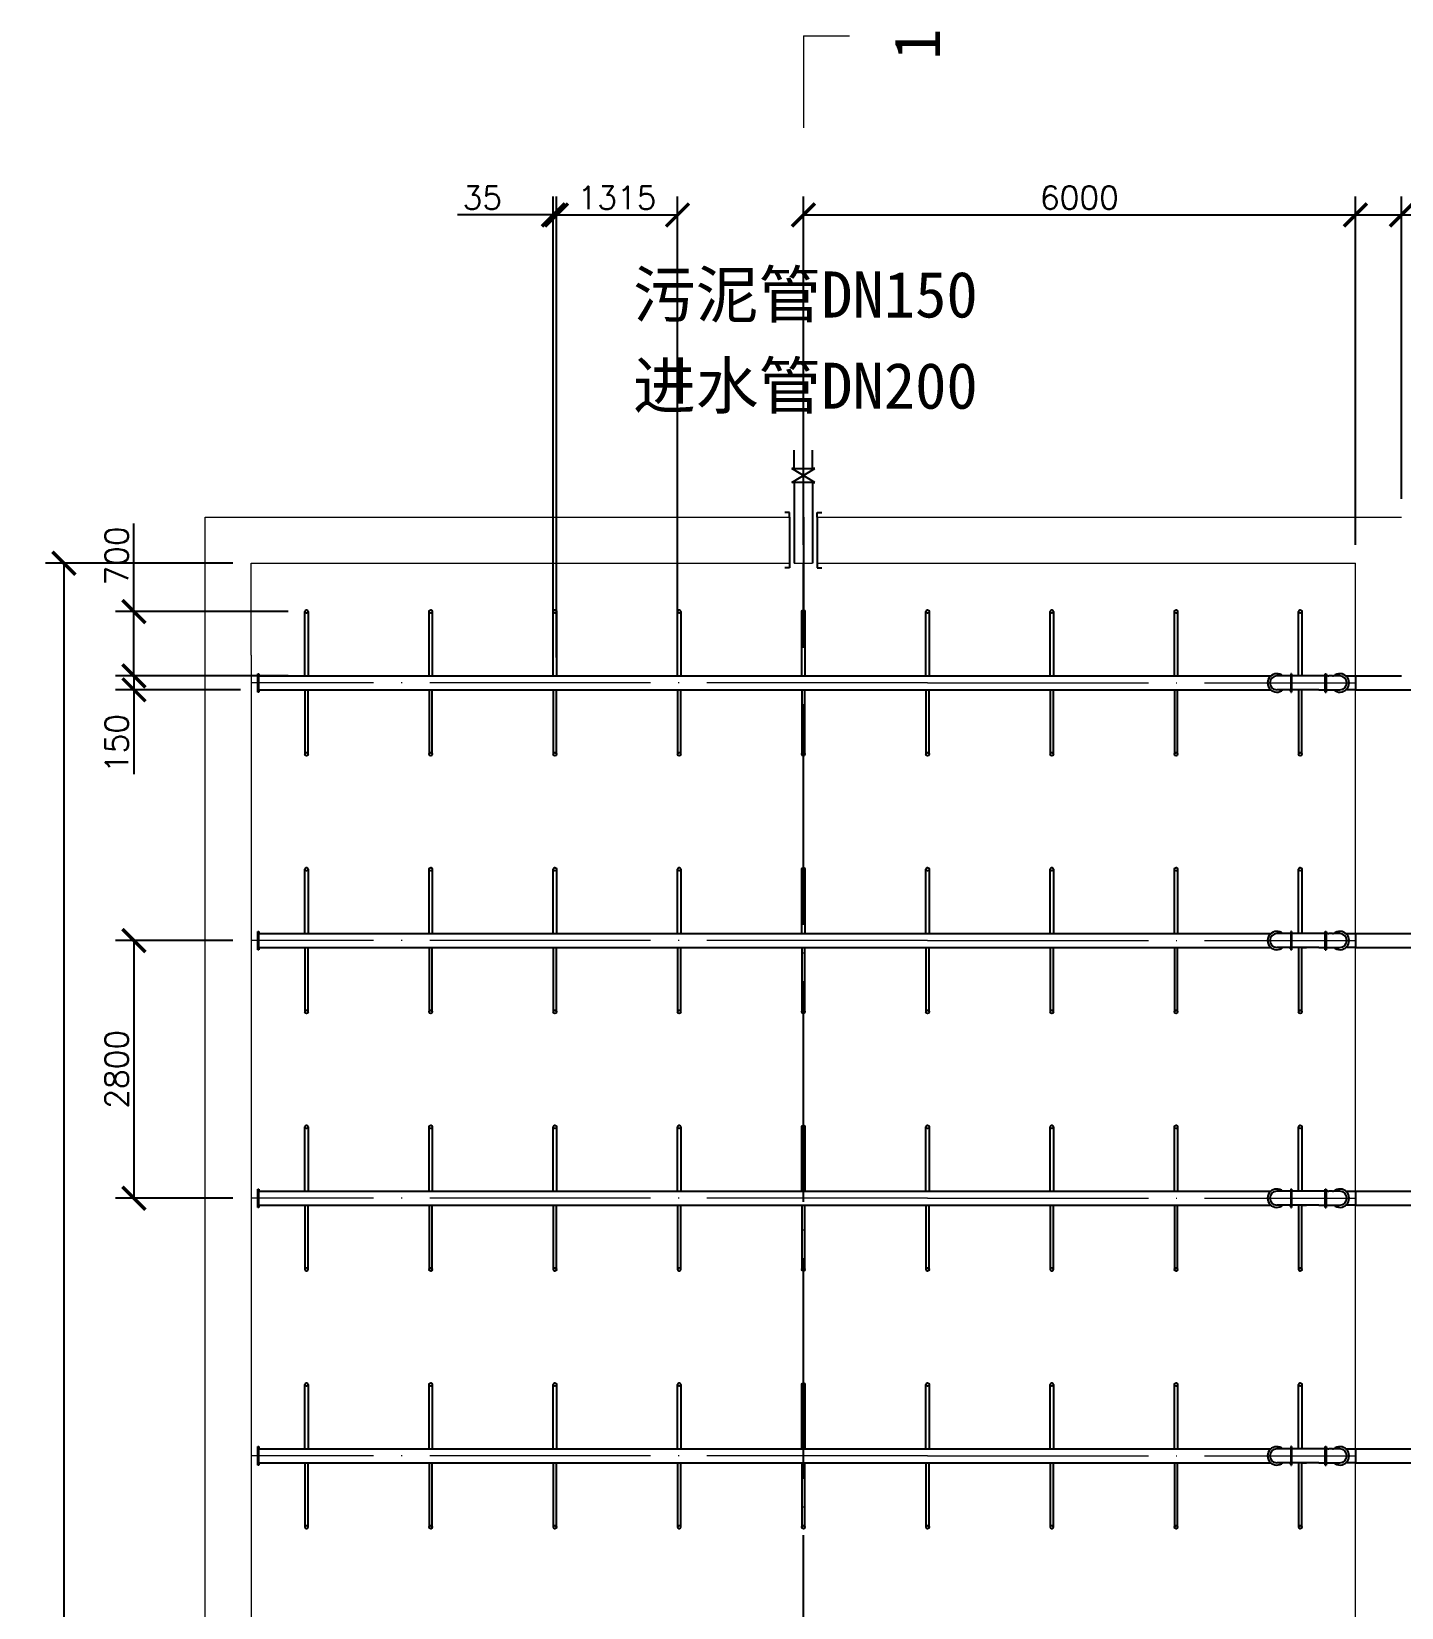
# Model space of a CAD drawing. Header units: millimetres. Extents: x 279 to 2876, y -494 to 1800.
# Drawn here: x 2311 to 2459.9, y 976.7 to 1148 of the extents above; entities that cross this region are included whole.
import ezdxf

# ---------------------------------------------------------------- set-up
doc = ezdxf.new("R2010")
doc.units = ezdxf.units.MM
doc.linetypes.add('ACAD_ISO04W100', pattern=[30, 24, -3, 0, -3])
doc.layers.add('图层1', color=1, linetype='Continuous', lineweight=25, plot=False)
doc.layers.add('图层2', color=5, linetype='Continuous', lineweight=25, plot=False)
doc.layers.add('图层3', color=2, linetype='Continuous')
doc.styles.get("Standard").update_dxf_attribs({"font": 'txt', "bigfont": 'gbcbig.shx'})
doc.dimstyles.new('副本 ISO-25', dxfattribs={"dimtxt": 2.5, "dimasz": 2.5, "dimexe": 2, "dimexo": 2, "dimtad": 1, "dimlfac": 100, "dimtxsty": 'Standard', "dimblk": 'ARCHTICK', "dimcen": 2.5, "dimadec": 0, "dimazin": 0, "dimtfac": 1, "dimtmove": 0, "dimatfit": 3, "dimfxl": 1, "dimarcsym": 0})

# ---------------------------------------------------------------- blocks, each defined once
blk = doc.blocks.new('_ArchTick')
at = {"color": 0, "linetype": 'ByBlock', "const_width": 0.15}
blk.add_lwpolyline([(-0.5, -0.5), (0.5, 0.5)], dxfattribs=at)
blk = doc.blocks.new('*D8')
at = {"layer": '图层3', "color": 0, "lineweight": -2, "transparency": 16777216}
for p, q in [((2394.89, 1092.17), (2394.89, 1130.02)), ((2454.89, 1092.17), (2454.89, 1130.02)), ((2394.89, 1128.02), (2454.89, 1128.02))]:
    blk.add_line(p, q, dxfattribs=at)
at = {"layer": '图层3', "color": 0, "lineweight": -2, "transparency": 16777216, "xscale": 2.5, "yscale": 2.5, "zscale": 2.5, "rotation": 180}
blk.add_blockref('_ArchTick', (2394.89, 1128.02), dxfattribs=at)
at = {"layer": '图层3', "color": 0, "lineweight": -2, "transparency": 16777216, "xscale": 2.5, "yscale": 2.5, "zscale": 2.5}
blk.add_blockref('_ArchTick', (2454.89, 1128.02), dxfattribs=at)
at = {"layer": '图层3', "color": 0, "transparency": 16777216, "insert": (2424.89, 1129.89), "char_height": 2.5, "attachment_point": 5}
blk.add_mtext('6000', dxfattribs=at)
blk = doc.blocks.new('*D9')
at = {"layer": '图层3', "color": 0, "lineweight": -2, "transparency": 16777216}
for p, q in [((2332.89, 1090.17), (2312.53, 1090.17)), ((2314.53, 1090.17), (2314.53, 840.17)), ((2332.89, 840.17), (2312.53, 840.17))]:
    blk.add_line(p, q, dxfattribs=at)
at = {"layer": '图层3', "color": 0, "lineweight": -2, "transparency": 16777216, "xscale": 2.5, "yscale": 2.5, "zscale": 2.5}
for p, rotation in [((2314.53, 1090.17), 90), ((2314.53, 840.17), 270)]:
    blk.add_blockref('_ArchTick', p, dxfattribs=dict(at, rotation=rotation))
at = {"layer": '图层3', "color": 0, "transparency": 16777216, "insert": (2312.65, 965.17), "char_height": 2.5, "attachment_point": 5, "rotation": 90}
blk.add_mtext('25000', dxfattribs=at)
blk = doc.blocks.new('*D10')
at = {"layer": '图层3', "color": 0, "lineweight": -2, "transparency": 16777216}
for p, q in [((2454.89, 1092.17), (2454.89, 1130.02)), ((2459.89, 1097.17), (2459.89, 1130.02)), ((2454.89, 1128.02), (2459.89, 1128.02)), ((2459.89, 1128.02), (2469.48, 1128.02))]:
    blk.add_line(p, q, dxfattribs=at)
at = {"layer": '图层3', "color": 0, "lineweight": -2, "transparency": 16777216, "xscale": 2.5, "yscale": 2.5, "zscale": 2.5, "rotation": 180}
blk.add_blockref('_ArchTick', (2454.89, 1128.02), dxfattribs=at)
at = {"layer": '图层3', "color": 0, "lineweight": -2, "transparency": 16777216, "xscale": 2.5, "yscale": 2.5, "zscale": 2.5}
blk.add_blockref('_ArchTick', (2459.89, 1128.02), dxfattribs=at)
at = {"layer": '图层3', "color": 0, "transparency": 16777216, "insert": (2465.94, 1129.89), "char_height": 2.5, "attachment_point": 5}
blk.add_mtext('500', dxfattribs=at)
blk = doc.blocks.new('*D11')
at = {"layer": '图层3', "color": 0, "lineweight": -2, "transparency": 16777216}
for p, q in [((2368.07, 1079.92), (2368.07, 1130.02)), ((2381.22, 1079.92), (2381.22, 1130.02)), ((2368.07, 1128.02), (2381.22, 1128.02))]:
    blk.add_line(p, q, dxfattribs=at)
at = {"layer": '图层3', "color": 0, "lineweight": -2, "transparency": 16777216, "xscale": 2.5, "yscale": 2.5, "zscale": 2.5, "rotation": 180}
blk.add_blockref('_ArchTick', (2368.07, 1128.02), dxfattribs=at)
at = {"layer": '图层3', "color": 0, "lineweight": -2, "transparency": 16777216, "xscale": 2.5, "yscale": 2.5, "zscale": 2.5}
blk.add_blockref('_ArchTick', (2381.22, 1128.02), dxfattribs=at)
at = {"layer": '图层3', "color": 0, "transparency": 16777216, "insert": (2374.64, 1129.89), "char_height": 2.5, "attachment_point": 5}
blk.add_mtext('1315', dxfattribs=at)
blk = doc.blocks.new('*D12')
at = {"layer": '图层3', "color": 0, "lineweight": -2, "transparency": 16777216}
for p, q in [((2367.72, 1079.92), (2367.72, 1130.02)), ((2368.07, 1079.92), (2368.07, 1130.02)), ((2367.72, 1128.02), (2357.3, 1128.02)), ((2368.07, 1128.02), (2367.72, 1128.02)), ((2368.07, 1128.02), (2370.57, 1128.02))]:
    blk.add_line(p, q, dxfattribs=at)
at = {"layer": '图层3', "color": 0, "lineweight": -2, "transparency": 16777216, "xscale": 2.5, "yscale": 2.5, "zscale": 2.5}
blk.add_blockref('_ArchTick', (2367.72, 1128.02), dxfattribs=at)
at = {"layer": '图层3', "color": 0, "lineweight": -2, "transparency": 16777216, "xscale": 2.5, "yscale": 2.5, "zscale": 2.5, "rotation": 180}
blk.add_blockref('_ArchTick', (2368.07, 1128.02), dxfattribs=at)
at = {"layer": '图层3', "color": 0, "transparency": 16777216, "insert": (2360.01, 1129.89), "char_height": 2.5, "attachment_point": 5}
blk.add_mtext('35', dxfattribs=at)
blk = doc.blocks.new('*D13')
at = {"layer": '图层3', "color": 0, "lineweight": -2, "transparency": 16777216}
for p, q in [((2333.72, 1077.92), (2320.14, 1077.92)), ((2322.14, 1077.92), (2322.14, 1076.42)), ((2333.72, 1076.42), (2320.14, 1076.42)), ((2322.14, 1076.42), (2322.14, 1067.25))]:
    blk.add_line(p, q, dxfattribs=at)
at = {"layer": '图层3', "color": 0, "lineweight": -2, "transparency": 16777216, "xscale": 2.5, "yscale": 2.5, "zscale": 2.5}
for p, rotation in [((2322.14, 1077.92), 90), ((2322.14, 1076.42), 270)]:
    blk.add_blockref('_ArchTick', p, dxfattribs=dict(at, rotation=rotation))
at = {"layer": '图层3', "color": 0, "transparency": 16777216, "insert": (2320.27, 1070.58), "char_height": 2.5, "attachment_point": 5, "rotation": 90}
blk.add_mtext('150', dxfattribs=at)
blk = doc.blocks.new('*D14')
at = {"layer": '图层3', "color": 0, "lineweight": -2, "transparency": 16777216}
for p, q in [((2322.14, 1084.92), (2322.14, 1094.5)), ((2338.89, 1084.92), (2320.14, 1084.92)), ((2322.14, 1077.92), (2322.14, 1084.92)), ((2338.89, 1077.92), (2320.14, 1077.92))]:
    blk.add_line(p, q, dxfattribs=at)
at = {"layer": '图层3', "color": 0, "lineweight": -2, "transparency": 16777216, "xscale": 2.5, "yscale": 2.5, "zscale": 2.5}
for p, rotation in [((2322.14, 1084.92), 90), ((2322.14, 1077.92), 270)]:
    blk.add_blockref('_ArchTick', p, dxfattribs=dict(at, rotation=rotation))
at = {"layer": '图层3', "color": 0, "transparency": 16777216, "insert": (2320.27, 1090.96), "char_height": 2.5, "attachment_point": 5, "rotation": 90}
blk.add_mtext('700', dxfattribs=at)
blk = doc.blocks.new('*D15')
at = {"layer": '图层3', "color": 0, "lineweight": -2, "transparency": 16777216}
for p, q in [((2332.89, 1049.17), (2320.14, 1049.17)), ((2322.14, 1049.17), (2322.14, 1021.17)), ((2332.89, 1021.17), (2320.14, 1021.17))]:
    blk.add_line(p, q, dxfattribs=at)
at = {"layer": '图层3', "color": 0, "lineweight": -2, "transparency": 16777216, "xscale": 2.5, "yscale": 2.5, "zscale": 2.5}
for p, rotation in [((2322.14, 1049.17), 90), ((2322.14, 1021.17), 270)]:
    blk.add_blockref('_ArchTick', p, dxfattribs=dict(at, rotation=rotation))
at = {"layer": '图层3', "color": 0, "transparency": 16777216, "insert": (2320.27, 1035.17), "char_height": 2.5, "attachment_point": 5, "rotation": 90}
blk.add_mtext('2800', dxfattribs=at)

msp = doc.modelspace()

# ---------------------------------------------------------------- linework, layer by layer
at = {"lineweight": 0}
for p, q in [((2394.89453, 1147.48138), (2399.89453, 1147.48138)), ((2394.89453, 1147.48138), (2394.89453, 1137.48138)), ((2394.89453, 1147.48138), (2399.89453, 1147.48138)), ((2394.89453, 1147.48138), (2394.89453, 1137.48138)), ((2329.89453, 1095.16504), (2393.39453, 1095.16504)), ((2329.89453, 1090.16504), (2329.89453, 1095.16504)), ((2396.39453, 1095.16504), (2459.89453, 1095.16504)), ((2329.89453, 1080.16504), (2329.89453, 1090.16504)), ((2334.89453, 1080.16504), (2334.89453, 1090.16504)), ((2334.89453, 1090.16504), (2393.39453, 1090.16504)), ((2393.89453, 1090.16504), (2395.89453, 1090.16504)), ((2396.39453, 1090.16504), (2454.89453, 1090.16504)), ((2454.89453, 1085.16504), (2454.89453, 1090.16504)), ((2329.89453, 835.16504), (2329.89453, 1085.16504)), ((2454.89453, 1080.16504), (2454.89453, 1085.16504)), ((2334.89453, 1080.16504), (2334.89453, 840.16504)), ((2454.89453, 840.16504), (2454.89453, 1080.16504))]:
    msp.add_line(p, q, dxfattribs=at)
for p, q in [((2393.89453, 1100.44874), (2393.89453, 1102.44874)), ((2395.89453, 1100.44874), (2395.89453, 1102.44874)), ((2393.89453, 1100.44874), (2393.64453, 1100.44874)), ((2396.14453, 1098.94874), (2393.64453, 1100.44874)), ((2393.64453, 1098.94874), (2396.14453, 1100.44874)), ((2393.89453, 1100.44874), (2395.89453, 1100.44874)), ((2396.14453, 1100.44874), (2395.89453, 1100.44874)), ((2393.89453, 1098.94874), (2393.64453, 1098.94874)), ((2395.89453, 1098.94874), (2393.89453, 1098.94874)), ((2393.89453, 1098.94874), (2393.89453, 1098.44874)), ((2393.89453, 1098.44874), (2393.89453, 1090.16504)), ((2395.89453, 1098.94874), (2396.14453, 1098.94874)), ((2395.89453, 1098.94874), (2395.89453, 1098.44874)), ((2395.89453, 1098.44874), (2395.89453, 1090.16504)), ((2395.89453, 1098.44874), (2395.89453, 1090.16504)), ((2393.39453, 1095.66504), (2392.89453, 1095.66504)), ((2393.39453, 1095.16504), (2393.39453, 1095.66504)), ((2393.39453, 1095.16504), (2393.39453, 1090.16504)), ((2396.39453, 1095.16504), (2396.39453, 1095.66504)), ((2396.39453, 1095.66504), (2396.89453, 1095.66504)), ((2396.39453, 1095.16504), (2396.39453, 1090.16504)), ((2393.39453, 1089.66504), (2392.89453, 1089.66504)), ((2393.39453, 1090.16504), (2393.39453, 1089.66504)), ((2396.39453, 1090.16504), (2396.39453, 1089.66504)), ((2396.39453, 1089.66504), (2396.89453, 1089.66504))]:
    msp.add_line(p, q)
at = {"linetype": 'ACAD_ISO04W100'}
for p, q in [((2394.89453, 1095.16504), (2394.89453, 1085.09004)), ((2394.89453, 840.16504), (2394.89453, 1090.16504))]:
    msp.add_line(p, q, dxfattribs=at)
at = {"linetype": 'ACAD_ISO04W100', "lineweight": 0}
for p, q in [((2408.39453, 1077.16504), (2334.89453, 1077.16504)), ((2408.39453, 1077.16504), (2454.89453, 1077.16504)), ((2408.39453, 1049.16504), (2334.89453, 1049.16504)), ((2408.39453, 1049.16504), (2454.89453, 1049.16504)), ((2408.39453, 1021.16504), (2334.89453, 1021.16504)), ((2408.39453, 1021.16504), (2454.89453, 1021.16504)), ((2408.39453, 993.16504), (2334.89453, 993.16504)), ((2408.39453, 993.16504), (2454.89453, 993.16504))]:
    msp.add_line(p, q, dxfattribs=at)
at = {"layer": '图层1'}
for p, q in [((2450.89453, 1077.91504), (2446.34729, 1077.91504)), ((2447.8042, 1078.01504), (2447.8042, 1078.03504)), ((2447.8042, 1078.03504), (2447.8292, 1078.03504)), ((2447.8292, 1078.01504), (2447.8042, 1078.01504)), ((2447.8292, 1078.03504), (2447.8292, 1078.05504)), ((2447.8292, 1078.05504), (2447.8392, 1078.05504)), ((2447.8292, 1078.03504), (2447.8292, 1078.01504)), ((2447.8292, 1078.01504), (2447.8292, 1077.99504)), ((2447.8292, 1077.99504), (2447.8392, 1077.99504)), ((2447.8392, 1078.05504), (2447.8392, 1078.03504)), ((2447.8392, 1078.03504), (2447.8542, 1078.03504)), ((2447.8392, 1078.01504), (2447.8392, 1078.03504)), ((2447.8542, 1078.01504), (2447.8392, 1078.01504)), ((2447.8392, 1077.99504), (2447.8392, 1078.01504)), ((2447.9542, 1078.16504), (2447.8542, 1078.16504)), ((2447.8542, 1078.16504), (2447.8542, 1076.45633)), ((2447.8542, 1078.16504), (2447.8542, 1076.16364)), ((2447.8542, 1078.16504), (2447.9542, 1078.16504)), ((2447.8542, 1078.01504), (2447.8542, 1077.91504)), ((2447.9542, 1078.01504), (2447.9542, 1078.16504)), ((2447.9542, 1078.16504), (2447.9542, 1076.16364)), ((2447.9542, 1078.03504), (2447.9742, 1078.03504)), ((2447.9542, 1077.91504), (2447.9542, 1078.01504)), ((2447.9742, 1078.01504), (2447.9542, 1078.01504)), ((2447.9542, 1076.16504), (2447.9542, 1077.91504)), ((2447.9742, 1078.03504), (2447.9742, 1078.01504)), ((2451.29453, 1077.91504), (2450.89453, 1077.91504)), ((2451.89453, 1077.91504), (2451.29453, 1077.91504)), ((2451.54964, 1078.01504), (2451.54964, 1078.03504)), ((2451.54964, 1078.03504), (2451.57464, 1078.03504)), ((2451.57464, 1078.01504), (2451.54964, 1078.01504)), ((2451.57464, 1078.03504), (2451.57464, 1078.05504)), ((2451.57464, 1078.05504), (2451.58464, 1078.05504)), ((2451.57464, 1078.03504), (2451.57464, 1078.01504)), ((2451.57464, 1078.01504), (2451.57464, 1077.99504)), ((2451.57464, 1077.99504), (2451.58464, 1077.99504)), ((2451.58464, 1078.05504), (2451.58464, 1078.03504)), ((2451.58464, 1078.03504), (2451.59964, 1078.03504)), ((2451.58464, 1078.01504), (2451.58464, 1078.03504)), ((2451.59964, 1078.01504), (2451.58464, 1078.01504)), ((2451.58464, 1077.99504), (2451.58464, 1078.01504)), ((2451.59964, 1077.91504), (2451.59964, 1078.16504)), ((2451.59964, 1078.16504), (2451.69964, 1078.16504)), ((2451.59964, 1078.16504), (2451.59964, 1076.16364)), ((2451.59964, 1078.16504), (2451.69964, 1078.16504)), ((2451.59964, 1078.01504), (2451.59964, 1077.91504)), ((2451.59964, 1076.16504), (2451.59964, 1077.91504)), ((2451.69964, 1078.16504), (2451.69964, 1077.91504)), ((2451.69964, 1078.16504), (2451.69964, 1076.16364)), ((2451.69964, 1078.03504), (2451.71964, 1078.03504)), ((2451.71964, 1078.01504), (2451.69964, 1078.01504)), ((2451.69964, 1076.41504), (2451.69964, 1077.91504)), ((2451.71964, 1078.03504), (2451.71964, 1078.01504)), ((2451.89453, 1077.91504), (2451.99453, 1077.91504)), ((2452.39453, 1077.91504), (2451.99453, 1077.91504)), ((2452.39453, 1077.91504), (2452.49453, 1077.91504)), ((2453.20471, 1077.91504), (2452.49453, 1077.91504)), ((2453.86615, 1077.91504), (2453.89453, 1077.91504)), ((2453.89453, 1077.91504), (2454.89453, 1077.91504)), ((2454.89453, 1077.91504), (2454.89453, 1076.41504)), ((2450.89453, 1076.41504), (2446.34729, 1076.41504)), ((2447.8292, 1076.31364), (2447.8042, 1076.31364)), ((2447.8042, 1076.31364), (2447.8042, 1076.29364)), ((2447.8042, 1076.29364), (2447.8292, 1076.29364)), ((2447.8292, 1076.31364), (2447.8292, 1076.33364)), ((2447.8292, 1076.33364), (2447.8392, 1076.33364)), ((2447.8292, 1076.29364), (2447.8292, 1076.31364)), ((2447.8292, 1076.29364), (2447.8292, 1076.27364)), ((2447.8292, 1076.27364), (2447.8392, 1076.27364)), ((2447.8392, 1076.33364), (2447.8392, 1076.31364)), ((2447.8542, 1076.31364), (2447.8392, 1076.31364)), ((2447.8392, 1076.31364), (2447.8392, 1076.29364)), ((2447.8392, 1076.29364), (2447.8542, 1076.29364)), ((2447.8392, 1076.27364), (2447.8392, 1076.29364)), ((2447.8542, 1076.45633), (2447.8542, 1076.41504)), ((2447.8542, 1076.41504), (2447.8542, 1076.16504)), ((2447.8542, 1076.16504), (2447.9542, 1076.16504)), ((2447.8542, 1076.16364), (2447.9542, 1076.16364)), ((2447.9742, 1076.31364), (2447.9542, 1076.31364)), ((2447.9542, 1076.29364), (2447.9742, 1076.29364)), ((2447.9742, 1076.29364), (2447.9742, 1076.31364)), ((2450.89453, 1076.41504), (2451.29453, 1076.41504)), ((2451.29453, 1076.41504), (2451.89453, 1076.41504)), ((2451.57464, 1076.31364), (2451.54964, 1076.31364)), ((2451.54964, 1076.31364), (2451.54964, 1076.29364)), ((2451.54964, 1076.29364), (2451.57464, 1076.29364)), ((2451.57464, 1076.31364), (2451.57464, 1076.33364)), ((2451.57464, 1076.33364), (2451.58464, 1076.33364)), ((2451.57464, 1076.29364), (2451.57464, 1076.31364)), ((2451.57464, 1076.29364), (2451.57464, 1076.27364)), ((2451.57464, 1076.27364), (2451.58464, 1076.27364)), ((2451.58464, 1076.33364), (2451.58464, 1076.31364)), ((2451.59964, 1076.31364), (2451.58464, 1076.31364)), ((2451.58464, 1076.31364), (2451.58464, 1076.29364)), ((2451.58464, 1076.29364), (2451.59964, 1076.29364)), ((2451.58464, 1076.27364), (2451.58464, 1076.29364)), ((2451.59964, 1076.41504), (2451.59964, 1076.16504)), ((2451.69964, 1076.16504), (2451.59964, 1076.16504)), ((2451.59964, 1076.16504), (2451.69964, 1076.16504)), ((2451.59964, 1076.16364), (2451.69964, 1076.16364)), ((2451.69964, 1076.41504), (2451.69964, 1076.16504)), ((2451.69964, 1076.16504), (2451.69964, 1076.41504)), ((2451.71964, 1076.31364), (2451.69964, 1076.31364)), ((2451.69964, 1076.29364), (2451.71964, 1076.29364)), ((2451.71964, 1076.29364), (2451.71964, 1076.31364)), ((2451.89453, 1076.41504), (2451.99453, 1076.41504)), ((2451.99453, 1076.41504), (2452.39453, 1076.41504)), ((2452.39453, 1076.41504), (2452.49453, 1076.41504)), ((2452.49453, 1076.41504), (2453.19453, 1076.41504)), ((2453.89453, 1076.41504), (2453.86615, 1076.41504)), ((2454.89453, 1076.41504), (2453.89453, 1076.41504)), ((2450.89453, 1049.91504), (2446.34729, 1049.91504)), ((2447.8042, 1050.01504), (2447.8042, 1050.03504)), ((2447.8042, 1050.03504), (2447.8292, 1050.03504)), ((2447.8292, 1050.01504), (2447.8042, 1050.01504)), ((2447.8292, 1050.03504), (2447.8292, 1050.05504)), ((2447.8292, 1050.05504), (2447.8392, 1050.05504)), ((2447.8292, 1050.03504), (2447.8292, 1050.01504)), ((2447.8292, 1050.01504), (2447.8292, 1049.99504)), ((2447.8292, 1049.99504), (2447.8392, 1049.99504)), ((2447.8392, 1050.05504), (2447.8392, 1050.03504)), ((2447.8392, 1050.03504), (2447.8542, 1050.03504)), ((2447.8392, 1050.01504), (2447.8392, 1050.03504)), ((2447.8542, 1050.01504), (2447.8392, 1050.01504)), ((2447.8392, 1049.99504), (2447.8392, 1050.01504)), ((2447.9542, 1050.16504), (2447.8542, 1050.16504)), ((2447.8542, 1050.16504), (2447.8542, 1048.45633)), ((2447.8542, 1050.16504), (2447.8542, 1048.16364)), ((2447.8542, 1050.16504), (2447.9542, 1050.16504)), ((2447.8542, 1050.01504), (2447.8542, 1049.91504)), ((2447.9542, 1050.01504), (2447.9542, 1050.16504)), ((2447.9542, 1050.16504), (2447.9542, 1048.16364)), ((2447.9542, 1050.03504), (2447.9742, 1050.03504)), ((2447.9542, 1049.91504), (2447.9542, 1050.01504)), ((2447.9742, 1050.01504), (2447.9542, 1050.01504)), ((2447.9542, 1048.16504), (2447.9542, 1049.91504)), ((2447.9742, 1050.03504), (2447.9742, 1050.01504)), ((2451.29453, 1049.91504), (2450.89453, 1049.91504)), ((2451.89453, 1049.91504), (2451.29453, 1049.91504)), ((2451.54964, 1050.01504), (2451.54964, 1050.03504)), ((2451.54964, 1050.03504), (2451.57464, 1050.03504)), ((2451.57464, 1050.01504), (2451.54964, 1050.01504)), ((2451.57464, 1050.03504), (2451.57464, 1050.05504)), ((2451.57464, 1050.05504), (2451.58464, 1050.05504)), ((2451.57464, 1050.03504), (2451.57464, 1050.01504)), ((2451.57464, 1050.01504), (2451.57464, 1049.99504)), ((2451.57464, 1049.99504), (2451.58464, 1049.99504)), ((2451.58464, 1050.05504), (2451.58464, 1050.03504)), ((2451.58464, 1050.03504), (2451.59964, 1050.03504)), ((2451.58464, 1050.01504), (2451.58464, 1050.03504)), ((2451.59964, 1050.01504), (2451.58464, 1050.01504)), ((2451.58464, 1049.99504), (2451.58464, 1050.01504)), ((2451.59964, 1049.91504), (2451.59964, 1050.16504)), ((2451.59964, 1050.16504), (2451.69964, 1050.16504)), ((2451.59964, 1050.16504), (2451.59964, 1048.16364)), ((2451.59964, 1050.16504), (2451.69964, 1050.16504)), ((2451.59964, 1050.01504), (2451.59964, 1049.91504)), ((2451.59964, 1048.16504), (2451.59964, 1049.91504)), ((2451.69964, 1050.16504), (2451.69964, 1049.91504)), ((2451.69964, 1050.16504), (2451.69964, 1048.16364)), ((2451.69964, 1050.03504), (2451.71964, 1050.03504)), ((2451.71964, 1050.01504), (2451.69964, 1050.01504)), ((2451.69964, 1048.41504), (2451.69964, 1049.91504)), ((2451.71964, 1050.03504), (2451.71964, 1050.01504)), ((2451.89453, 1049.91504), (2451.99453, 1049.91504)), ((2452.39453, 1049.91504), (2451.99453, 1049.91504)), ((2452.39453, 1049.91504), (2452.49453, 1049.91504)), ((2453.20471, 1049.91504), (2452.49453, 1049.91504)), ((2453.86615, 1049.91504), (2453.89453, 1049.91504)), ((2453.89453, 1049.91504), (2454.89453, 1049.91504)), ((2454.89453, 1049.91504), (2454.89453, 1048.41504)), ((2450.89453, 1048.41504), (2446.34729, 1048.41504)), ((2447.8292, 1048.31364), (2447.8042, 1048.31364)), ((2447.8042, 1048.31364), (2447.8042, 1048.29364)), ((2447.8042, 1048.29364), (2447.8292, 1048.29364)), ((2447.8292, 1048.31364), (2447.8292, 1048.33364)), ((2447.8292, 1048.33364), (2447.8392, 1048.33364)), ((2447.8292, 1048.29364), (2447.8292, 1048.31364)), ((2447.8292, 1048.29364), (2447.8292, 1048.27364)), ((2447.8292, 1048.27364), (2447.8392, 1048.27364)), ((2447.8392, 1048.33364), (2447.8392, 1048.31364)), ((2447.8542, 1048.31364), (2447.8392, 1048.31364)), ((2447.8392, 1048.31364), (2447.8392, 1048.29364)), ((2447.8392, 1048.29364), (2447.8542, 1048.29364)), ((2447.8392, 1048.27364), (2447.8392, 1048.29364)), ((2447.8542, 1048.45633), (2447.8542, 1048.41504)), ((2447.8542, 1048.41504), (2447.8542, 1048.16504)), ((2447.8542, 1048.16504), (2447.9542, 1048.16504)), ((2447.8542, 1048.16364), (2447.9542, 1048.16364)), ((2447.9742, 1048.31364), (2447.9542, 1048.31364)), ((2447.9542, 1048.29364), (2447.9742, 1048.29364)), ((2447.9742, 1048.29364), (2447.9742, 1048.31364)), ((2450.89453, 1048.41504), (2451.29453, 1048.41504)), ((2451.29453, 1048.41504), (2451.89453, 1048.41504)), ((2451.57464, 1048.31364), (2451.54964, 1048.31364)), ((2451.54964, 1048.31364), (2451.54964, 1048.29364)), ((2451.54964, 1048.29364), (2451.57464, 1048.29364)), ((2451.57464, 1048.31364), (2451.57464, 1048.33364)), ((2451.57464, 1048.33364), (2451.58464, 1048.33364)), ((2451.57464, 1048.29364), (2451.57464, 1048.31364)), ((2451.57464, 1048.29364), (2451.57464, 1048.27364)), ((2451.57464, 1048.27364), (2451.58464, 1048.27364)), ((2451.58464, 1048.33364), (2451.58464, 1048.31364)), ((2451.59964, 1048.31364), (2451.58464, 1048.31364)), ((2451.58464, 1048.31364), (2451.58464, 1048.29364)), ((2451.58464, 1048.29364), (2451.59964, 1048.29364)), ((2451.58464, 1048.27364), (2451.58464, 1048.29364)), ((2451.59964, 1048.41504), (2451.59964, 1048.16504)), ((2451.69964, 1048.16504), (2451.59964, 1048.16504)), ((2451.59964, 1048.16504), (2451.69964, 1048.16504)), ((2451.59964, 1048.16364), (2451.69964, 1048.16364)), ((2451.69964, 1048.41504), (2451.69964, 1048.16504)), ((2451.69964, 1048.16504), (2451.69964, 1048.41504)), ((2451.71964, 1048.31364), (2451.69964, 1048.31364)), ((2451.69964, 1048.29364), (2451.71964, 1048.29364)), ((2451.71964, 1048.29364), (2451.71964, 1048.31364)), ((2451.89453, 1048.41504), (2451.99453, 1048.41504)), ((2451.99453, 1048.41504), (2452.39453, 1048.41504)), ((2452.39453, 1048.41504), (2452.49453, 1048.41504)), ((2452.49453, 1048.41504), (2453.19453, 1048.41504)), ((2453.89453, 1048.41504), (2453.86615, 1048.41504)), ((2454.89453, 1048.41504), (2453.89453, 1048.41504)), ((2450.89453, 1021.91504), (2446.34729, 1021.91504)), ((2447.8042, 1022.01504), (2447.8042, 1022.03504)), ((2447.8042, 1022.03504), (2447.8292, 1022.03504)), ((2447.8292, 1022.01504), (2447.8042, 1022.01504)), ((2447.8292, 1022.03504), (2447.8292, 1022.05504)), ((2447.8292, 1022.05504), (2447.8392, 1022.05504)), ((2447.8292, 1022.03504), (2447.8292, 1022.01504)), ((2447.8292, 1022.01504), (2447.8292, 1021.99504)), ((2447.8292, 1021.99504), (2447.8392, 1021.99504)), ((2447.8392, 1022.05504), (2447.8392, 1022.03504)), ((2447.8392, 1022.03504), (2447.8542, 1022.03504)), ((2447.8392, 1022.01504), (2447.8392, 1022.03504)), ((2447.8542, 1022.01504), (2447.8392, 1022.01504)), ((2447.8392, 1021.99504), (2447.8392, 1022.01504)), ((2447.9542, 1022.16504), (2447.8542, 1022.16504)), ((2447.8542, 1022.16504), (2447.8542, 1020.45633)), ((2447.8542, 1022.16504), (2447.8542, 1020.16364)), ((2447.8542, 1022.16504), (2447.9542, 1022.16504)), ((2447.8542, 1022.01504), (2447.8542, 1021.91504)), ((2447.9542, 1022.01504), (2447.9542, 1022.16504)), ((2447.9542, 1022.16504), (2447.9542, 1020.16364)), ((2447.9542, 1022.03504), (2447.9742, 1022.03504)), ((2447.9542, 1021.91504), (2447.9542, 1022.01504)), ((2447.9742, 1022.01504), (2447.9542, 1022.01504)), ((2447.9542, 1020.16504), (2447.9542, 1021.91504)), ((2447.9742, 1022.03504), (2447.9742, 1022.01504)), ((2451.29453, 1021.91504), (2450.89453, 1021.91504)), ((2451.89453, 1021.91504), (2451.29453, 1021.91504)), ((2451.54964, 1022.01504), (2451.54964, 1022.03504)), ((2451.54964, 1022.03504), (2451.57464, 1022.03504)), ((2451.57464, 1022.01504), (2451.54964, 1022.01504)), ((2451.57464, 1022.03504), (2451.57464, 1022.05504)), ((2451.57464, 1022.05504), (2451.58464, 1022.05504)), ((2451.57464, 1022.03504), (2451.57464, 1022.01504)), ((2451.57464, 1022.01504), (2451.57464, 1021.99504)), ((2451.57464, 1021.99504), (2451.58464, 1021.99504)), ((2451.58464, 1022.05504), (2451.58464, 1022.03504)), ((2451.58464, 1022.03504), (2451.59964, 1022.03504)), ((2451.58464, 1022.01504), (2451.58464, 1022.03504)), ((2451.59964, 1022.01504), (2451.58464, 1022.01504)), ((2451.58464, 1021.99504), (2451.58464, 1022.01504)), ((2451.59964, 1021.91504), (2451.59964, 1022.16504)), ((2451.59964, 1022.16504), (2451.69964, 1022.16504)), ((2451.59964, 1022.16504), (2451.59964, 1020.16364)), ((2451.59964, 1022.16504), (2451.69964, 1022.16504)), ((2451.59964, 1022.01504), (2451.59964, 1021.91504)), ((2451.59964, 1020.16504), (2451.59964, 1021.91504)), ((2451.69964, 1022.16504), (2451.69964, 1021.91504)), ((2451.69964, 1022.16504), (2451.69964, 1020.16364)), ((2451.69964, 1022.03504), (2451.71964, 1022.03504)), ((2451.71964, 1022.01504), (2451.69964, 1022.01504)), ((2451.69964, 1020.41504), (2451.69964, 1021.91504)), ((2451.71964, 1022.03504), (2451.71964, 1022.01504)), ((2451.89453, 1021.91504), (2451.99453, 1021.91504)), ((2452.39453, 1021.91504), (2451.99453, 1021.91504)), ((2452.39453, 1021.91504), (2452.49453, 1021.91504)), ((2453.20471, 1021.91504), (2452.49453, 1021.91504)), ((2453.86615, 1021.91504), (2453.89453, 1021.91504)), ((2453.89453, 1021.91504), (2454.89453, 1021.91504)), ((2454.89453, 1021.91504), (2454.89453, 1020.41504)), ((2450.89453, 1020.41504), (2446.34729, 1020.41504)), ((2447.8292, 1020.31364), (2447.8042, 1020.31364)), ((2447.8042, 1020.31364), (2447.8042, 1020.29364)), ((2447.8042, 1020.29364), (2447.8292, 1020.29364)), ((2447.8292, 1020.31364), (2447.8292, 1020.33364)), ((2447.8292, 1020.33364), (2447.8392, 1020.33364)), ((2447.8292, 1020.29364), (2447.8292, 1020.31364)), ((2447.8292, 1020.29364), (2447.8292, 1020.27364)), ((2447.8292, 1020.27364), (2447.8392, 1020.27364)), ((2447.8392, 1020.33364), (2447.8392, 1020.31364)), ((2447.8542, 1020.31364), (2447.8392, 1020.31364)), ((2447.8392, 1020.31364), (2447.8392, 1020.29364)), ((2447.8392, 1020.29364), (2447.8542, 1020.29364)), ((2447.8392, 1020.27364), (2447.8392, 1020.29364)), ((2447.8542, 1020.45633), (2447.8542, 1020.41504)), ((2447.8542, 1020.41504), (2447.8542, 1020.16504)), ((2447.8542, 1020.16504), (2447.9542, 1020.16504)), ((2447.8542, 1020.16364), (2447.9542, 1020.16364)), ((2447.9742, 1020.31364), (2447.9542, 1020.31364)), ((2447.9542, 1020.29364), (2447.9742, 1020.29364)), ((2447.9742, 1020.29364), (2447.9742, 1020.31364)), ((2450.89453, 1020.41504), (2451.29453, 1020.41504)), ((2451.29453, 1020.41504), (2451.89453, 1020.41504)), ((2451.57464, 1020.31364), (2451.54964, 1020.31364)), ((2451.54964, 1020.31364), (2451.54964, 1020.29364)), ((2451.54964, 1020.29364), (2451.57464, 1020.29364)), ((2451.57464, 1020.31364), (2451.57464, 1020.33364)), ((2451.57464, 1020.33364), (2451.58464, 1020.33364)), ((2451.57464, 1020.29364), (2451.57464, 1020.31364)), ((2451.57464, 1020.29364), (2451.57464, 1020.27364)), ((2451.57464, 1020.27364), (2451.58464, 1020.27364)), ((2451.58464, 1020.33364), (2451.58464, 1020.31364)), ((2451.59964, 1020.31364), (2451.58464, 1020.31364)), ((2451.58464, 1020.31364), (2451.58464, 1020.29364)), ((2451.58464, 1020.29364), (2451.59964, 1020.29364)), ((2451.58464, 1020.27364), (2451.58464, 1020.29364)), ((2451.59964, 1020.41504), (2451.59964, 1020.16504)), ((2451.69964, 1020.16504), (2451.59964, 1020.16504)), ((2451.59964, 1020.16504), (2451.69964, 1020.16504)), ((2451.59964, 1020.16364), (2451.69964, 1020.16364)), ((2451.69964, 1020.41504), (2451.69964, 1020.16504)), ((2451.69964, 1020.16504), (2451.69964, 1020.41504)), ((2451.71964, 1020.31364), (2451.69964, 1020.31364)), ((2451.69964, 1020.29364), (2451.71964, 1020.29364)), ((2451.71964, 1020.29364), (2451.71964, 1020.31364)), ((2451.89453, 1020.41504), (2451.99453, 1020.41504)), ((2451.99453, 1020.41504), (2452.39453, 1020.41504)), ((2452.39453, 1020.41504), (2452.49453, 1020.41504)), ((2452.49453, 1020.41504), (2453.19453, 1020.41504)), ((2453.89453, 1020.41504), (2453.86615, 1020.41504)), ((2454.89453, 1020.41504), (2453.89453, 1020.41504)), ((2450.89453, 993.91504), (2446.34729, 993.91504)), ((2447.8042, 994.01504), (2447.8042, 994.03504)), ((2447.8042, 994.03504), (2447.8292, 994.03504)), ((2447.8292, 994.01504), (2447.8042, 994.01504)), ((2447.8292, 994.03504), (2447.8292, 994.05504)), ((2447.8292, 994.05504), (2447.8392, 994.05504)), ((2447.8292, 994.03504), (2447.8292, 994.01504)), ((2447.8292, 994.01504), (2447.8292, 993.99504)), ((2447.8292, 993.99504), (2447.8392, 993.99504)), ((2447.8392, 994.05504), (2447.8392, 994.03504)), ((2447.8392, 994.03504), (2447.8542, 994.03504)), ((2447.8392, 994.01504), (2447.8392, 994.03504)), ((2447.8542, 994.01504), (2447.8392, 994.01504)), ((2447.8392, 993.99504), (2447.8392, 994.01504)), ((2447.9542, 994.16504), (2447.8542, 994.16504)), ((2447.8542, 994.16504), (2447.8542, 992.45633)), ((2447.8542, 994.16504), (2447.8542, 992.16364)), ((2447.8542, 994.16504), (2447.9542, 994.16504)), ((2447.8542, 994.01504), (2447.8542, 993.91504)), ((2447.9542, 994.01504), (2447.9542, 994.16504)), ((2447.9542, 994.16504), (2447.9542, 992.16364)), ((2447.9542, 994.03504), (2447.9742, 994.03504)), ((2447.9542, 993.91504), (2447.9542, 994.01504)), ((2447.9742, 994.01504), (2447.9542, 994.01504)), ((2447.9542, 992.16504), (2447.9542, 993.91504)), ((2447.9742, 994.03504), (2447.9742, 994.01504)), ((2451.29453, 993.91504), (2450.89453, 993.91504)), ((2451.89453, 993.91504), (2451.29453, 993.91504)), ((2451.54964, 994.01504), (2451.54964, 994.03504)), ((2451.54964, 994.03504), (2451.57464, 994.03504)), ((2451.57464, 994.01504), (2451.54964, 994.01504)), ((2451.57464, 994.03504), (2451.57464, 994.05504)), ((2451.57464, 994.05504), (2451.58464, 994.05504)), ((2451.57464, 994.03504), (2451.57464, 994.01504)), ((2451.57464, 994.01504), (2451.57464, 993.99504)), ((2451.57464, 993.99504), (2451.58464, 993.99504)), ((2451.58464, 994.05504), (2451.58464, 994.03504)), ((2451.58464, 994.03504), (2451.59964, 994.03504)), ((2451.58464, 994.01504), (2451.58464, 994.03504)), ((2451.59964, 994.01504), (2451.58464, 994.01504)), ((2451.58464, 993.99504), (2451.58464, 994.01504)), ((2451.59964, 993.91504), (2451.59964, 994.16504)), ((2451.59964, 994.16504), (2451.69964, 994.16504)), ((2451.59964, 994.16504), (2451.59964, 992.16364)), ((2451.59964, 994.16504), (2451.69964, 994.16504)), ((2451.59964, 994.01504), (2451.59964, 993.91504)), ((2451.59964, 992.16504), (2451.59964, 993.91504)), ((2451.69964, 994.16504), (2451.69964, 993.91504)), ((2451.69964, 994.16504), (2451.69964, 992.16364)), ((2451.69964, 994.03504), (2451.71964, 994.03504)), ((2451.71964, 994.01504), (2451.69964, 994.01504)), ((2451.69964, 992.41504), (2451.69964, 993.91504)), ((2451.71964, 994.03504), (2451.71964, 994.01504)), ((2451.89453, 993.91504), (2451.99453, 993.91504)), ((2452.39453, 993.91504), (2451.99453, 993.91504)), ((2452.39453, 993.91504), (2452.49453, 993.91504)), ((2453.20471, 993.91504), (2452.49453, 993.91504)), ((2453.86615, 993.91504), (2453.89453, 993.91504)), ((2453.89453, 993.91504), (2454.89453, 993.91504)), ((2454.89453, 993.91504), (2454.89453, 992.41504)), ((2450.89453, 992.41504), (2446.34729, 992.41504)), ((2447.8292, 992.31364), (2447.8042, 992.31364)), ((2447.8042, 992.31364), (2447.8042, 992.29364)), ((2447.8042, 992.29364), (2447.8292, 992.29364)), ((2447.8292, 992.31364), (2447.8292, 992.33364)), ((2447.8292, 992.33364), (2447.8392, 992.33364)), ((2447.8292, 992.29364), (2447.8292, 992.31364)), ((2447.8292, 992.29364), (2447.8292, 992.27364)), ((2447.8292, 992.27364), (2447.8392, 992.27364)), ((2447.8392, 992.33364), (2447.8392, 992.31364)), ((2447.8542, 992.31364), (2447.8392, 992.31364)), ((2447.8392, 992.31364), (2447.8392, 992.29364)), ((2447.8392, 992.29364), (2447.8542, 992.29364)), ((2447.8392, 992.27364), (2447.8392, 992.29364)), ((2447.8542, 992.45633), (2447.8542, 992.41504)), ((2447.8542, 992.41504), (2447.8542, 992.16504)), ((2447.8542, 992.16504), (2447.9542, 992.16504)), ((2447.8542, 992.16364), (2447.9542, 992.16364)), ((2447.9742, 992.31364), (2447.9542, 992.31364)), ((2447.9542, 992.29364), (2447.9742, 992.29364)), ((2447.9742, 992.29364), (2447.9742, 992.31364)), ((2450.89453, 992.41504), (2451.29453, 992.41504)), ((2451.29453, 992.41504), (2451.89453, 992.41504)), ((2451.57464, 992.31364), (2451.54964, 992.31364)), ((2451.54964, 992.31364), (2451.54964, 992.29364)), ((2451.54964, 992.29364), (2451.57464, 992.29364)), ((2451.57464, 992.31364), (2451.57464, 992.33364)), ((2451.57464, 992.33364), (2451.58464, 992.33364)), ((2451.57464, 992.29364), (2451.57464, 992.31364)), ((2451.57464, 992.29364), (2451.57464, 992.27364)), ((2451.57464, 992.27364), (2451.58464, 992.27364)), ((2451.58464, 992.33364), (2451.58464, 992.31364)), ((2451.59964, 992.31364), (2451.58464, 992.31364)), ((2451.58464, 992.31364), (2451.58464, 992.29364)), ((2451.58464, 992.29364), (2451.59964, 992.29364)), ((2451.58464, 992.27364), (2451.58464, 992.29364)), ((2451.59964, 992.41504), (2451.59964, 992.16504)), ((2451.69964, 992.16504), (2451.59964, 992.16504)), ((2451.59964, 992.16504), (2451.69964, 992.16504)), ((2451.59964, 992.16364), (2451.69964, 992.16364)), ((2451.69964, 992.41504), (2451.69964, 992.16504)), ((2451.69964, 992.16504), (2451.69964, 992.41504)), ((2451.71964, 992.31364), (2451.69964, 992.31364)), ((2451.69964, 992.29364), (2451.71964, 992.29364)), ((2451.71964, 992.29364), (2451.71964, 992.31364)), ((2451.89453, 992.41504), (2451.99453, 992.41504)), ((2451.99453, 992.41504), (2452.39453, 992.41504)), ((2452.39453, 992.41504), (2452.49453, 992.41504)), ((2452.49453, 992.41504), (2453.19453, 992.41504)), ((2453.89453, 992.41504), (2453.86615, 992.41504)), ((2454.89453, 992.41504), (2453.89453, 992.41504))]:
    msp.add_line(p, q, dxfattribs=at)
for centre, radius, start, end in [((2446.34729, 1077.16504), 1, 48.5903779, 311.4096221), ((2446.34729, 1077.16504), 0.75, 90, 270), ((2453.20471, 1077.16504), 1, 228.5903779, 131.4096221), ((2453.20471, 1077.16504), 0.75, 270, 90), ((2446.34729, 1049.16504), 1, 48.5903779, 311.4096221), ((2446.34729, 1049.16504), 0.75, 90, 270), ((2453.20471, 1049.16504), 1, 228.5903779, 131.4096221), ((2453.20471, 1049.16504), 0.75, 270, 90), ((2446.34729, 1021.16504), 1, 48.5903779, 311.4096221), ((2446.34729, 1021.16504), 0.75, 90, 270), ((2453.20471, 1021.16504), 1, 228.5903779, 131.4096221), ((2453.20471, 1021.16504), 0.75, 270, 90), ((2446.34729, 993.16504), 1, 48.5903779, 311.4096221), ((2446.34729, 993.16504), 0.75, 90, 270), ((2453.20471, 993.16504), 1, 228.5903779, 131.4096221), ((2453.20471, 993.16504), 0.75, 270, 90)]:
    msp.add_arc(centre, radius, start, end, dxfattribs=at)
at = {"layer": '图层2', "color": 0, "linetype": 'ACAD_ISO04W100'}
msp.add_line((2394.89453, 1095.16504), (2394.89453, 1102.44874), dxfattribs=at)
at = {"layer": '图层2'}
for p, q in [((2340.71953, 1077.91504), (2340.71953, 1084.91504)), ((2341.06953, 1084.91504), (2341.06953, 1077.91504)), ((2354.21953, 1077.91504), (2354.21953, 1084.91504)), ((2354.56953, 1084.91504), (2354.56953, 1077.91504)), ((2367.71953, 1077.91504), (2367.71953, 1084.91504)), ((2368.06953, 1084.91504), (2368.06953, 1077.91504)), ((2381.21953, 1077.91504), (2381.21953, 1084.91504)), ((2381.56953, 1084.91504), (2381.56953, 1077.91504)), ((2394.71953, 1077.91504), (2394.71953, 1084.91504)), ((2395.06953, 1084.91504), (2395.06953, 1077.91504)), ((2408.21953, 1077.91504), (2408.21953, 1084.91504)), ((2408.56953, 1084.91504), (2408.56953, 1077.91504)), ((2421.71953, 1077.91504), (2421.71953, 1084.91504)), ((2422.06953, 1084.91504), (2422.06953, 1077.91504)), ((2435.21953, 1077.91504), (2435.21953, 1084.91504)), ((2435.56953, 1084.91504), (2435.56953, 1077.91504)), ((2448.71953, 1077.91504), (2448.71953, 1084.91504)), ((2449.06953, 1084.91504), (2449.06953, 1077.91504)), ((2335.61953, 1077.91504), (2335.61953, 1078.16504)), ((2335.61953, 1078.16504), (2335.71953, 1078.16504)), ((2335.61953, 1076.16504), (2335.61953, 1077.91504)), ((2335.71953, 1078.16504), (2335.71953, 1077.91504)), ((2335.71953, 1077.91504), (2445.68585, 1077.91504)), ((2335.71953, 1076.41504), (2335.71953, 1077.91504)), ((2454.89453, 1077.91504), (2459.89453, 1077.91504)), ((2335.71953, 1076.16504), (2335.61953, 1076.16504)), ((2335.71953, 1076.41504), (2445.68585, 1076.41504)), ((2335.71953, 1076.41504), (2335.71953, 1076.16504)), ((2340.71953, 1076.41504), (2340.71953, 1069.41504)), ((2341.06953, 1069.41504), (2341.06953, 1076.41504)), ((2354.21953, 1076.41504), (2354.21953, 1069.41504)), ((2354.56953, 1069.41504), (2354.56953, 1076.41504)), ((2367.71953, 1076.41504), (2367.71953, 1069.41504)), ((2368.06953, 1069.41504), (2368.06953, 1076.41504)), ((2381.21953, 1076.41504), (2381.21953, 1069.41504)), ((2381.56953, 1069.41504), (2381.56953, 1076.41504)), ((2394.71953, 1076.41504), (2394.71953, 1069.41504)), ((2395.06953, 1069.41504), (2395.06953, 1076.41504)), ((2408.21953, 1076.41504), (2408.21953, 1069.41504)), ((2408.56953, 1069.41504), (2408.56953, 1076.41504)), ((2421.71953, 1076.41504), (2421.71953, 1069.41504)), ((2422.06953, 1069.41504), (2422.06953, 1076.41504)), ((2435.21953, 1076.41504), (2435.21953, 1069.41504)), ((2435.56953, 1069.41504), (2435.56953, 1076.41504)), ((2448.71953, 1076.41504), (2448.71953, 1069.41504)), ((2449.06953, 1069.41504), (2449.06953, 1076.41504)), ((2454.89453, 1076.41504), (2460.89458, 1076.41504)), ((2340.71953, 1049.91504), (2340.71953, 1056.91504)), ((2341.06953, 1056.91504), (2341.06953, 1049.91504)), ((2354.21953, 1049.91504), (2354.21953, 1056.91504)), ((2354.56953, 1056.91504), (2354.56953, 1049.91504)), ((2367.71953, 1049.91504), (2367.71953, 1056.91504)), ((2368.06953, 1056.91504), (2368.06953, 1049.91504)), ((2381.21953, 1049.91504), (2381.21953, 1056.91504)), ((2381.56953, 1056.91504), (2381.56953, 1049.91504)), ((2394.71953, 1049.91504), (2394.71953, 1056.91504)), ((2395.06953, 1056.91504), (2395.06953, 1049.91504)), ((2408.21953, 1049.91504), (2408.21953, 1056.91504)), ((2408.56953, 1056.91504), (2408.56953, 1049.91504)), ((2421.71953, 1049.91504), (2421.71953, 1056.91504)), ((2422.06953, 1056.91504), (2422.06953, 1049.91504)), ((2435.21953, 1049.91504), (2435.21953, 1056.91504)), ((2435.21953, 1049.91504), (2435.21953, 1056.91504)), ((2435.56953, 1056.91504), (2435.56953, 1049.91504)), ((2435.56953, 1056.91504), (2435.56953, 1049.91504)), ((2448.71953, 1049.91504), (2448.71953, 1056.91504)), ((2449.06953, 1056.91504), (2449.06953, 1049.91504)), ((2335.61953, 1049.91504), (2335.61953, 1050.16504)), ((2335.61953, 1050.16504), (2335.71953, 1050.16504)), ((2335.61953, 1048.16504), (2335.61953, 1049.91504)), ((2335.71953, 1050.16504), (2335.71953, 1049.91504)), ((2335.71953, 1048.41504), (2335.71953, 1049.91504)), ((2335.71953, 1049.91504), (2445.68585, 1049.91504)), ((2454.89453, 1049.91504), (2460.89458, 1049.91504)), ((2335.71953, 1048.16504), (2335.61953, 1048.16504)), ((2335.71953, 1048.41504), (2335.71953, 1048.16504)), ((2335.71953, 1048.41504), (2445.68585, 1048.41504)), ((2340.71953, 1048.41504), (2340.71953, 1041.41504)), ((2341.06953, 1041.41504), (2341.06953, 1048.41504)), ((2354.21953, 1048.41504), (2354.21953, 1041.41504)), ((2354.56953, 1041.41504), (2354.56953, 1048.41504)), ((2367.71953, 1048.41504), (2367.71953, 1041.41504)), ((2368.06953, 1041.41504), (2368.06953, 1048.41504)), ((2381.21953, 1048.41504), (2381.21953, 1041.41504)), ((2381.56953, 1041.41504), (2381.56953, 1048.41504)), ((2394.71953, 1048.41504), (2394.71953, 1041.41504)), ((2395.06953, 1041.41504), (2395.06953, 1048.41504)), ((2408.21953, 1048.41504), (2408.21953, 1041.41504)), ((2408.56953, 1041.41504), (2408.56953, 1048.41504)), ((2421.71953, 1048.41504), (2421.71953, 1041.41504)), ((2422.06953, 1041.41504), (2422.06953, 1048.41504)), ((2435.21953, 1048.41504), (2435.21953, 1041.41504)), ((2435.21953, 1048.41504), (2435.21953, 1041.41504)), ((2435.56953, 1041.41504), (2435.56953, 1048.41504)), ((2435.56953, 1041.41504), (2435.56953, 1048.41504)), ((2448.71953, 1048.41504), (2448.71953, 1041.41504)), ((2449.06953, 1041.41504), (2449.06953, 1048.41504)), ((2449.16953, 1048.41504), (2449.56953, 1048.41504)), ((2454.89453, 1048.41504), (2460.89458, 1048.41504)), ((2340.71953, 1021.91504), (2340.71953, 1028.91504)), ((2341.06953, 1028.91504), (2341.06953, 1021.91504)), ((2354.21953, 1021.91504), (2354.21953, 1028.91504)), ((2354.56953, 1028.91504), (2354.56953, 1021.91504)), ((2367.71953, 1021.91504), (2367.71953, 1028.91504)), ((2368.06953, 1028.91504), (2368.06953, 1021.91504)), ((2381.21953, 1021.91504), (2381.21953, 1028.91504)), ((2381.56953, 1028.91504), (2381.56953, 1021.91504)), ((2394.71953, 1021.91504), (2394.71953, 1028.91504)), ((2395.06953, 1028.91504), (2395.06953, 1021.91504)), ((2408.21953, 1021.91504), (2408.21953, 1028.91504)), ((2408.56953, 1028.91504), (2408.56953, 1021.91504)), ((2421.71953, 1021.91504), (2421.71953, 1028.91504)), ((2422.06953, 1028.91504), (2422.06953, 1021.91504)), ((2435.21953, 1021.91504), (2435.21953, 1028.91504)), ((2435.21953, 1021.91504), (2435.21953, 1028.91504)), ((2435.56953, 1028.91504), (2435.56953, 1021.91504)), ((2435.56953, 1028.91504), (2435.56953, 1021.91504)), ((2448.71953, 1021.91504), (2448.71953, 1028.91504)), ((2449.06953, 1028.91504), (2449.06953, 1021.91504)), ((2335.61953, 1021.91504), (2335.61953, 1022.16504)), ((2335.61953, 1022.16504), (2335.71953, 1022.16504)), ((2335.61953, 1020.16504), (2335.61953, 1021.91504)), ((2335.71953, 1022.16504), (2335.71953, 1021.91504)), ((2335.71953, 1020.41504), (2335.71953, 1021.91504)), ((2335.71953, 1021.91504), (2445.68585, 1021.91504)), ((2454.89453, 1021.91504), (2460.89458, 1021.91504)), ((2335.71953, 1020.16504), (2335.61953, 1020.16504)), ((2335.71953, 1020.41504), (2335.71953, 1020.16504)), ((2335.71953, 1020.41504), (2445.68585, 1020.41504)), ((2340.71953, 1020.41504), (2340.71953, 1013.41504)), ((2341.06953, 1013.41504), (2341.06953, 1020.41504)), ((2354.21953, 1020.41504), (2354.21953, 1013.41504)), ((2354.56953, 1013.41504), (2354.56953, 1020.41504)), ((2367.71953, 1020.41504), (2367.71953, 1013.41504)), ((2368.06953, 1013.41504), (2368.06953, 1020.41504)), ((2381.21953, 1020.41504), (2381.21953, 1013.41504)), ((2381.56953, 1013.41504), (2381.56953, 1020.41504)), ((2394.71953, 1020.41504), (2394.71953, 1013.41504)), ((2395.06953, 1013.41504), (2395.06953, 1020.41504)), ((2408.21953, 1020.41504), (2408.21953, 1013.41504)), ((2408.56953, 1013.41504), (2408.56953, 1020.41504)), ((2421.71953, 1020.41504), (2421.71953, 1013.41504)), ((2422.06953, 1013.41504), (2422.06953, 1020.41504)), ((2435.21953, 1020.41504), (2435.21953, 1013.41504)), ((2435.21953, 1020.41504), (2435.21953, 1013.41504)), ((2435.56953, 1013.41504), (2435.56953, 1020.41504)), ((2435.56953, 1013.41504), (2435.56953, 1020.41504)), ((2448.71953, 1020.41504), (2448.71953, 1013.41504)), ((2449.06953, 1013.41504), (2449.06953, 1020.41504)), ((2449.16953, 1020.41504), (2449.56953, 1020.41504)), ((2454.89453, 1020.41504), (2460.89458, 1020.41504)), ((2340.71953, 993.91504), (2340.71953, 1000.91504)), ((2341.06953, 1000.91504), (2341.06953, 993.91504)), ((2354.21953, 993.91504), (2354.21953, 1000.91504)), ((2354.56953, 1000.91504), (2354.56953, 993.91504)), ((2367.71953, 993.91504), (2367.71953, 1000.91504)), ((2368.06953, 1000.91504), (2368.06953, 993.91504)), ((2381.21953, 993.91504), (2381.21953, 1000.91504)), ((2381.56953, 1000.91504), (2381.56953, 993.91504)), ((2394.71953, 993.91504), (2394.71953, 1000.91504)), ((2395.06953, 1000.91504), (2395.06953, 993.91504)), ((2408.21953, 993.91504), (2408.21953, 1000.91504)), ((2408.56953, 1000.91504), (2408.56953, 993.91504)), ((2421.71953, 993.91504), (2421.71953, 1000.91504)), ((2422.06953, 1000.91504), (2422.06953, 993.91504)), ((2435.21953, 993.91504), (2435.21953, 1000.91504)), ((2435.56953, 1000.91504), (2435.56953, 993.91504)), ((2448.71953, 993.91504), (2448.71953, 1000.91504)), ((2449.06953, 1000.91504), (2449.06953, 993.91504)), ((2335.61953, 993.91504), (2335.61953, 994.16504)), ((2335.61953, 994.16504), (2335.71953, 994.16504)), ((2335.61953, 992.16504), (2335.61953, 993.91504)), ((2335.71953, 994.16504), (2335.71953, 993.91504)), ((2335.71953, 992.41504), (2335.71953, 993.91504)), ((2335.71953, 993.91504), (2445.68585, 993.91504)), ((2454.89453, 993.91504), (2460.89458, 993.91504)), ((2335.71953, 992.16504), (2335.61953, 992.16504)), ((2335.71953, 992.41504), (2335.71953, 992.16504)), ((2335.71953, 992.41504), (2445.68585, 992.41504)), ((2340.71953, 992.41504), (2340.71953, 985.41504)), ((2341.06953, 985.41504), (2341.06953, 992.41504)), ((2354.21953, 992.41504), (2354.21953, 985.41504)), ((2354.56953, 985.41504), (2354.56953, 992.41504)), ((2367.71953, 992.41504), (2367.71953, 985.41504)), ((2368.06953, 985.41504), (2368.06953, 992.41504)), ((2381.21953, 992.41504), (2381.21953, 985.41504)), ((2381.56953, 985.41504), (2381.56953, 992.41504)), ((2394.71953, 992.41504), (2394.71953, 985.41504)), ((2395.06953, 985.41504), (2395.06953, 992.41504)), ((2408.21953, 992.41504), (2408.21953, 985.41504)), ((2408.56953, 985.41504), (2408.56953, 992.41504)), ((2421.71953, 992.41504), (2421.71953, 985.41504)), ((2422.06953, 985.41504), (2422.06953, 992.41504)), ((2435.21953, 992.41504), (2435.21953, 985.41504)), ((2435.56953, 985.41504), (2435.56953, 992.41504)), ((2448.71953, 992.41504), (2448.71953, 985.41504)), ((2449.06953, 985.41504), (2449.06953, 992.41504)), ((2449.16953, 992.41504), (2449.56953, 992.41504)), ((2454.89453, 992.41504), (2460.89458, 992.41504))]:
    msp.add_line(p, q, dxfattribs=at)
for centre in [(2340.89453, 1084.91504), (2354.39453, 1084.91504), (2367.89453, 1084.91504), (2381.39453, 1084.91504), (2394.89453, 1084.91504), (2408.39453, 1084.91504), (2421.89453, 1084.91504), (2435.39453, 1084.91504), (2448.89453, 1084.91504), (2340.89453, 1069.41504), (2354.39453, 1069.41504), (2367.89453, 1069.41504), (2381.39453, 1069.41504), (2394.89453, 1069.41504), (2408.39453, 1069.41504), (2421.89453, 1069.41504), (2435.39453, 1069.41504), (2448.89453, 1069.41504), (2340.89453, 1056.91504), (2354.39453, 1056.91504), (2367.89453, 1056.91504), (2381.39453, 1056.91504), (2394.89453, 1056.91504), (2408.39453, 1056.91504), (2421.89453, 1056.91504), (2435.39453, 1056.91504), (2435.39453, 1056.91504), (2448.89453, 1056.91504), (2448.89453, 1056.91504), (2340.89453, 1041.41504), (2354.39453, 1041.41504), (2367.89453, 1041.41504), (2381.39453, 1041.41504), (2394.89453, 1041.41504), (2408.39453, 1041.41504), (2421.89453, 1041.41504), (2435.39453, 1041.41504), (2435.39453, 1041.41504), (2448.89453, 1041.41504), (2448.89453, 1041.41504), (2340.89453, 1028.91504), (2354.39453, 1028.91504), (2367.89453, 1028.91504), (2381.39453, 1028.91504), (2394.89453, 1028.91504), (2408.39453, 1028.91504), (2421.89453, 1028.91504), (2435.39453, 1028.91504), (2435.39453, 1028.91504), (2448.89453, 1028.91504), (2448.89453, 1028.91504), (2340.89453, 1013.41504), (2354.39453, 1013.41504), (2367.89453, 1013.41504), (2381.39453, 1013.41504), (2394.89453, 1013.41504), (2408.39453, 1013.41504), (2421.89453, 1013.41504), (2435.39453, 1013.41504), (2435.39453, 1013.41504), (2448.89453, 1013.41504), (2448.89453, 1013.41504), (2340.89453, 1000.91504), (2354.39453, 1000.91504), (2367.89453, 1000.91504), (2381.39453, 1000.91504), (2394.89453, 1000.91504), (2408.39453, 1000.91504), (2421.89453, 1000.91504), (2435.39453, 1000.91504), (2435.39453, 1000.91504), (2448.89453, 1000.91504), (2448.89453, 1000.91504), (2340.89453, 985.41504), (2354.39453, 985.41504), (2367.89453, 985.41504), (2381.39453, 985.41504), (2394.89453, 985.41504), (2408.39453, 985.41504), (2421.89453, 985.41504), (2435.39453, 985.41504), (2435.39453, 985.41504), (2448.89453, 985.41504), (2448.89453, 985.41504)]:
    msp.add_circle(centre, 0.175, dxfattribs=at)

# ---------------------------------------------------------------- texts
at = {"lineweight": 0, "insert": (2409.74589, 1148.27863), "char_height": 5, "width": 17.8180302, "attachment_point": 9, "rotation": 90}
msp.add_mtext('{\\f@FangSong|b0|i0|c134|p49;1}', dxfattribs=at)
at = {"lineweight": 0, "char_height": 5, "width": 50, "attachment_point": 5}
for s, insert in [('{\\fFangSong|b0|i0|c134|p49;污泥管DN150}', (2395.1094, 1119.09765)), ('{\\fFangSong|b0|i0|c134|p49;进水管DN200}', (2395.1094, 1109.18613))]:
    msp.add_mtext(s, dxfattribs=dict(at, insert=insert))

# ---------------------------------------------------------------- dimensions: what is measured, and where the dimension line sits
at = {"layer": '图层3'}
for base, p1, p2, picture, middle in [((2367.71953, 1128.0195), (2368.06953, 1077.91504), (2367.71953, 1077.91504), '*D12', (2360.0112, 1129.8945)), ((2381.21953, 1128.0195), (2368.06953, 1077.91504), (2381.21953, 1077.91504), '*D11', (2374.64453, 1129.8945)), ((2454.89453, 1128.0195), (2394.89453, 1090.16504), (2454.89453, 1090.16504), '*D8', (2424.89453, 1129.8945)), ((2459.89453, 1128.0195), (2454.89453, 1090.16504), (2459.89453, 1095.16504), '*D10', (2465.9362, 1129.8945))]:
    dim = msp.add_linear_dim(base=base, p1=p1, p2=p2, dimstyle='副本 ISO-25', dxfattribs=at)
    dim.commit()
    dim.dimension.update_dxf_attribs({"geometry": picture, "text_midpoint": middle})
for base, p1, p2, picture, middle in [((2322.14024, 1084.91504), (2340.89453, 1077.91504), (2340.89453, 1084.91504), '*D14', (2320.26524, 1090.95671)), ((2314.52649, 840.16504), (2334.89453, 1090.16504), (2334.89453, 840.16504), '*D9', (2312.65149, 965.16504)), ((2322.14024, 1076.41504), (2335.71953, 1077.91504), (2335.71953, 1076.41504), '*D13', (2320.26524, 1070.58171)), ((2322.14024, 1021.16504), (2334.89453, 1049.16504), (2334.89453, 1021.16504), '*D15', (2320.26524, 1035.16504))]:
    dim = msp.add_linear_dim(base=base, p1=p1, p2=p2, angle=90, dimstyle='副本 ISO-25', dxfattribs=at)
    dim.commit()
    dim.dimension.update_dxf_attribs({"geometry": picture, "text_midpoint": middle})

doc.saveas('drawing.dxf')
